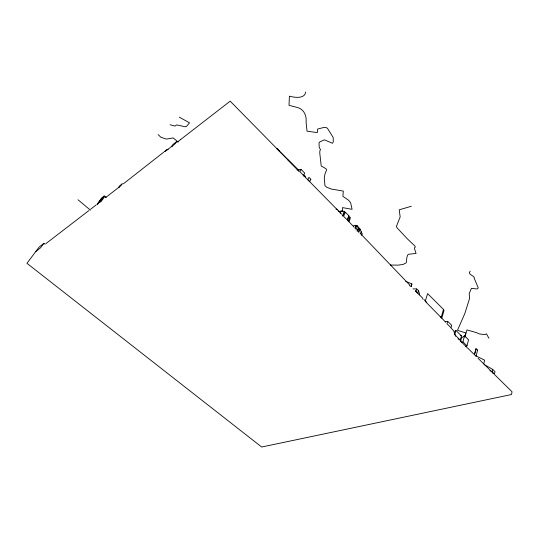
<?xml version="1.0" encoding="UTF-8"?>
<svg xmlns="http://www.w3.org/2000/svg" width="539" height="539" viewBox="0 0 539 539"><rect width="100%" height="100%" fill="white"/><g stroke="black" fill="none" stroke-linecap="round" stroke-linejoin="round"><path stroke-width="0.81" d="M342.285 211.645L342.501 207.609L352.082 209.334L350.653 202.779L348.585 200.238L342.865 196.304L343.323 191.089L331.397 189.054L326.796 187.255L324.956 185.733L324.276 178.025L324.889 174.286L326.6 169.873L326.236 169.064A3.793 2.749 25.5 0 0 324.929 168.101L321.224 166.032L319.762 152.975L319.89 150.637L320.543 149.62L319.236 147.545L319.007 142.869L319.836 141.885L324.438 139.837L332.482 143.286L333.304 141.878L333.183 137.499L327.476 128.336L326.257 127.575L323.568 127.548L317.673 129.023L317.296 132.607L307.008 131.152L306.098 122.218C306.792 115.744 303.881 108.959 297.124 107.429L288.985 105.3L289.423 96.158C294.011 97.492 304.919 99.23 305.66 91.98M340.405 212.945L341.032 210.958L344.34 211.369L344.468 212.103L342.716 216.166L342.582 215.425L344.34 211.369M492.68 369.356L494.991 371.634L494.445 374.113L492.134 371.829L492.68 369.356L484.797 364.95M483.732 363.973L484.622 360.173L475.728 355.774M477.547 350.195L476.072 356.292L474.495 354.743L475.984 348.652L477.547 350.195L475.796 349.353L475.984 348.652M474.495 354.689L475.796 349.353M465.676 346.698L466.99 345.843L468.526 339.772L464.503 335.777L461.424 337.953L460.434 341.726M461.701 342.703L462.934 341.847L464.503 335.777M457.995 338.849L460.326 340.176L461.438 335.905L455.879 330.4L454.983 331.33L454.215 334.167M455.879 330.4L454.734 334.665L460.326 340.176M447.687 321.332L447.006 323.771L450.995 327.719L451.669 325.28L447.687 321.332L445.335 321.567M441.252 317.202L443.482 309.42L427.622 293.607L425.231 301.355L441.785 318.205L444.015 310.424L443.482 309.42M419.126 295.001L419.51 293.795L418.513 290.703L416.755 288.958L413.042 288.884M418.513 290.703L417.745 293.115L415.98 291.37L416.755 288.958M464.854 337.118L466.956 329.908L476.644 332.684L479.312 333.917L484.857 334.625L486.441 333.809L488.94 338.256M411.87 283.932L411.23 286.492L411.87 283.932L405.712 281.338M464.847 336.343L465.824 332.961L457.476 330.326L464.827 313.53L469.637 298.256L469.186 293.647L471.409 288.298L476.981 288.998L478.295 287.981L474.138 278.023L474.212 277.262C472.999 275.422 467.097 273.92 470.21 271.11M361.501 235.213L362.046 233.852L360.153 229.055L359.398 229.088L358.294 231.81M360.362 233.798L361.191 231.757M358.772 232.457L360.153 229.055M357.081 231.15L358.469 227.748L357.707 225.902L356.387 225.982L355.268 228.704M357.458 231.137L358.846 227.734L358.469 227.748M356.036 229.978L357.707 225.902M354.985 228.031L356.104 225.309L353.955 225.417L353.389 226.778M348.996 221.657L350.141 218.949L349.979 217.17L348.935 217.001L347.5 220.39M348.261 221.239L349.979 217.17M345.344 212.231L348.848 215.721L347.116 219.791L343.599 216.294L345.344 212.231L344.468 212.103M340.149 212.986L341.032 210.958M303.962 176.442L304.535 175.296L305.539 177.142M301.072 169.441L299.913 171.732L303.565 175.357L304.71 173.066L301.072 169.441L297.05 169.926M176.745 141.501L175.323 143.61L171.651 146.48L173.073 144.378L176.745 141.501L178.045 142.08M100.652 202.112L104.916 196.324L106.129 197.409M97.68 204.604L97.188 204.166L101.669 197.941L104.135 196.001L104.916 196.324M97.195 204.631L101.224 199.039M104.135 196.001L99.648 202.24L97.188 204.166M45.087 244.228L43.922 243.311L40.6 247.751L35.796 251.518M123.343 183.853L163.755 152.133M43.922 243.311L39.098 247.111L26.95 263.315L261.678 447.02L511.511 394.521L512.05 391.806L494.64 374.652M105.604 197.57L119.294 186.979M96.171 204.928L90.727 209.152M88.942 210.533L45.903 243.621M180.457 139.668L230.18 101.157L276.062 147.814M167.979 149.269L172.844 145.537M177.796 141.723L180.309 139.783M167.898 149.31L164.408 151.621L167.912 149.29L165.406 150.832M411.318 206.275L399.251 209.799L400.16 216.961L396.36 226.515L397.135 227.903L407.349 238.824L415.017 246.134L415.279 247.118L414.302 248.021L416.061 253.458L408.751 254.226A3.483 2.311 17 0 0 407.673 255.048L406.905 257.224L406.231 262.823L402.99 264.474L398.031 265.134L390.317 265.047M303.733 175.438L304.535 175.296M466.511 347.749L467.32 347.695L474.01 354.318M362.046 233.852L361.992 234.404M336.019 209.152L337.515 209.395M338.202 211.052L340.992 211.598M298.296 170.87L299.111 171.072L287.866 159.861M170.061 124.758L174.939 126.065L176.799 124.913L185.167 126.773L186.366 126.55L189.519 122.831L179.305 117.152M409.532 285.69L411.075 286.337M460.286 335.373L461.438 335.905M489.971 370.63L492.134 371.829M492.855 373.183L493.758 373.743L478.019 358.24M78.02 199.774L90.464 210.17M177.978 141.898L173.167 137.896L167.595 138.914A9.392 6.151 37.1 0 1 165.736 138.934L160.817 137.209L158.129 134.575M299.111 171.079L276.547 148.292L279.593 151.371M303.073 174.966L341.679 214.192M462.934 341.847L466.99 345.843M460.973 341.483L466.269 346.698M298.673 170.647L276.547 148.292M360.146 233.266L409.876 285.185M423.95 299.495L426.726 302.345M347.877 220.619L354.022 227M440.37 316.629L445.733 322.329M451.042 328.035L453.676 330.879L455.637 336.221M460.016 339.294L461.162 341.302M356.104 225.309L356.387 225.982M358.846 227.734L359.398 229.088M422.92 299.226L422.637 298.107L415.32 290.71L415.529 291.525M348.848 215.721L348.935 217.001M310.848 179.251L309.723 181.549L307.769 179.608L308.901 177.311L310.848 179.251M122.191 183.826L120.776 185.827L118.385 187.7L119.793 185.706L122.191 183.826"/></g></svg>
